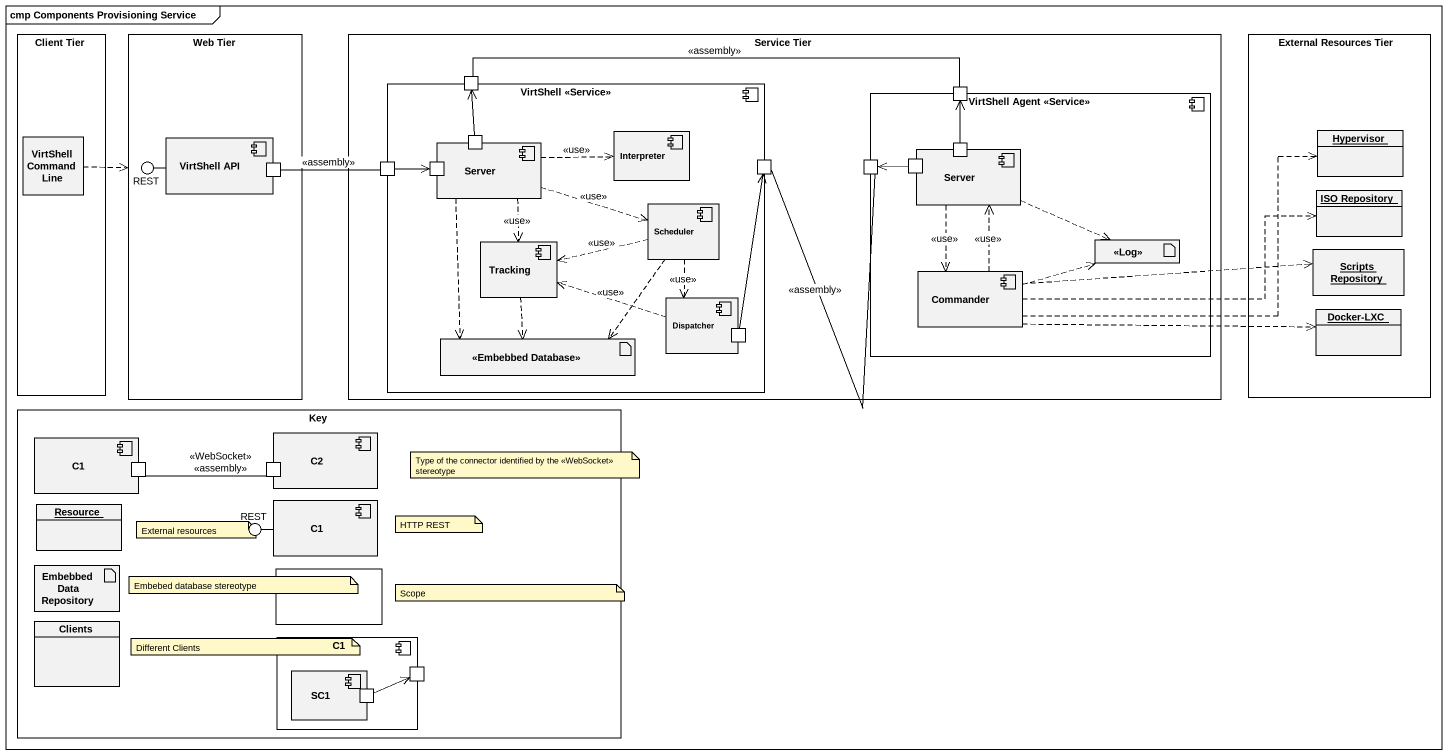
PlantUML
@startuml
mainframe cmp Components Provisioning Service
allowmixing
hide circle
hide empty members
rectangle "Client Tier" as Client_Tier {
  class "VirtShell Command Line" as VirtShell_Command_Line
}
rectangle "Web Tier" as Web_Tier {
  component "VirtShell API" as VirtShell_API {
    port " " as port3
  }
}
rectangle "Service Tier" as Service_Tier {
  component "VirtShell <<Service>>" as VirtShell_Service {
    port " " as port1
    port " " as port4
    component Server {
      port " " as port5
      port " " as port6
    }
    component Interpreter
    port " " as port7
    component Scheduler
    component Tracking
    component Dispatcher {
      port " " as port11
    }
    artifact "<<Embebbed Database>>" as Embebbed_Database
  }
  component "VirtShell Agent <<Service>>" as VirtShell_Agent_Service {
    port " " as port2
    port " " as port8
    component "Server" as Server_2 {
      port " " as port9
      port " " as port10
    }
    artifact "<<Log>>" as Log
    component Commander
  }
}
rectangle "External Resources Tier" as External_Resources_Tier {
  object Hypervisor
  object "ISO Repository" as ISO_Repository
  object "Scripts Repository" as Scripts_Repository
  object "Docker-LXC" as Docker_LXC
}
() REST #FCF2E3
rectangle Key {
  component C1 {
    port " " as port12
  }
  component C2 {
    port " " as port13
  }
  object Resource
  component "C1" as C1_2
  artifact "Embebbed Data Repository" as Embebbed_Data_Repository
  rectangle " " as rectangle1
  class Clients
  component "C1" as C1_3 {
    component SC1 {
      port " " as port15
    }
    port " " as port14
  }
}
() "REST" as REST_2
VirtShell_API -left- REST
C1_2 -left- REST_2
port2 -left- port1 : <<assembly>>
VirtShell_Command_Line .right.> REST
port3 -right- port4 : <<assembly>>
port4 -right-> port5
Server .right.> Interpreter : <<use>>
Server .right.> Scheduler : <<use>>
Server ..> Tracking : <<use>>
Server ..> Embebbed_Database
port6 -up-> port1
port7 -right- port8 : <<assembly>>
port9 -left-> port8
Server_2 .right.> Log
Server_2 ..> Commander : <<use>>
port10 -up-> port2
Scheduler .left.> Tracking : <<use>>
Scheduler ..> Dispatcher : <<use>>
Scheduler ..> Embebbed_Database
Tracking ..> Embebbed_Database
Dispatcher .left.> Tracking : <<use>>
Commander .up.> Server_2 : <<use>>
Commander .right.> Hypervisor
Commander .right.> ISO_Repository
Commander .right.> Log
Commander .right.> Scripts_Repository
Commander .right.> Docker_LXC
port11 -up-> port7
port12 -right- port13 : <<WebSocket>>\n<<assembly>>
port15 -right-> port14
note as N1
  Type of the connector identified by the <<WebSocket>> stereotype
end note
note as N2
  External resources
end note
note as N3
  HTTP REST
end note
note as N4
  Embebed database stereotype
end note
note as N5
  Scope
end note
note as N6
  Different Clients
end note
@enduml
